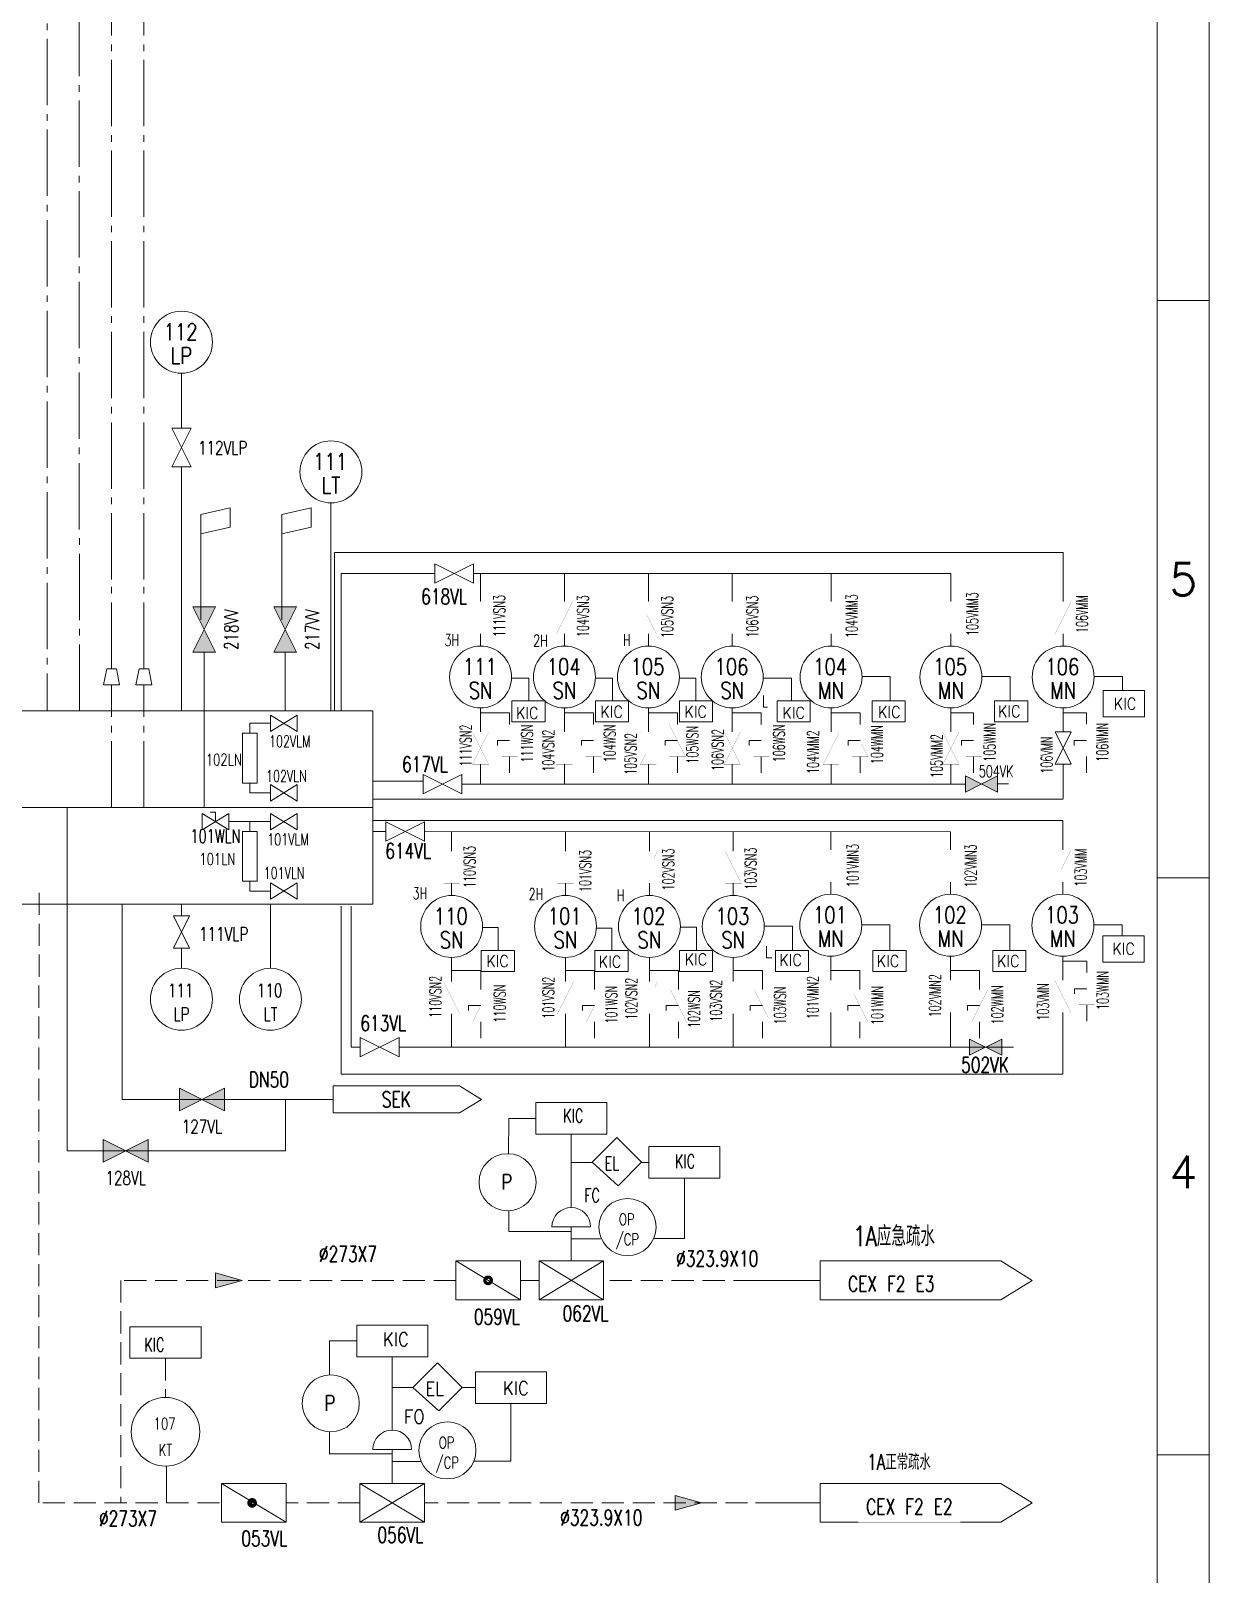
# Model space of a CAD drawing. Extents: x -4 to 23678, y -838 to 232.
# Drawn here: x 9687.1 to 9953.6, y -460 to -111 of the extents above; entities that cross this region are included whole.
import ezdxf
from ezdxf.enums import TextEntityAlignment as Align

# ---------------------------------------------------------------- set-up
doc = ezdxf.new("R2010")
doc.units = 0
doc.header["$MEASUREMENT"] = 0
doc.linetypes.add('CENTER2', pattern=[20.5, 15, -2, 1.5, -2])
doc.linetypes.add('HIDDEN', pattern=[7, 5, -2])
doc.layers.get('0').update_dxf_attribs({"linetype": 'CONTINUOUS'})
doc.layers.add('1', color=1, linetype='CONTINUOUS')
doc.layers.add('TEXT', color=7, linetype='CONTINUOUS', lineweight=13)
doc.styles.add('HZ', font='txt', dxfattribs={"width": 0.73, "bigfont": 'hztxt'})
doc.styles.get("Standard").update_dxf_attribs({"font": 'txt.shx', "width": 0.8, "bigfont": 'hztxt.shx'})
doc.styles.add('设备编号文字', font='txt.shx', dxfattribs={"height": 1.6, "bigfont": 'hztxt.shx'})
doc.styles.add('阀门标注文字', font='txt.shx', dxfattribs={"width": 0.8, "height": 2, "bigfont": 'hztxt.shx'})

# ---------------------------------------------------------------- blocks, each defined once
blk = doc.blocks.new('隔离阀_关')
h = blk.add_hatch(color=256)
h.paths.add_polyline_path([(0, 1.25), (0, -1.25), (2.5, 0)])
h.paths.add_polyline_path([(5, 1.25), (2.5, 0), (5, -1.25)])
for p, q in [((5, -1.25), (0, 1.25)), ((0, -1.25), (5, 1.25)), ((0, 1.25), (0, -1.25)), ((5, 1.25), (5, -1.25))]:
    blk.add_line(p, q)
at = {"style": '设备编号文字', "width": 0.8}
blk.add_attdef('VISIBLE', text='', height=2, dxfattribs=at).set_placement((2.5, -3), align=Align.MIDDLE)
at = {"style": '设备编号文字', "width": 0.8, "flags": 1}
blk.add_attdef('INVISIBLE', text='', height=2, dxfattribs=at).set_placement((2.5, -5), align=Align.TOP_CENTER)
blk = doc.blocks.new('传感器')
blk.add_circle((0, 3), 3)
at = {"style": '设备编号文字', "width": 0.8, "flags": 1}
blk.add_attdef('INVISIBLE', text='', height=1.6, dxfattribs=at).set_placement((-0.08, 6.35), align=Align.CENTER)
at = {"style": '设备编号文字', "width": 0.8}
for tag, p in [('VISIBLE', (-0.08, 3.2)), ('TYPE', (0, 0.9))]:
    blk.add_attdef(tag, text='', height=1.6, dxfattribs=at).set_placement(p, align=Align.CENTER)
blk = doc.blocks.new('隔离阀')
for p, q in [((5, -1.25), (0, 1.25)), ((0, -1.25), (5, 1.25)), ((0, 1.25), (0, -1.25)), ((5, 1.25), (5, -1.25))]:
    blk.add_line(p, q)
at = {"style": '阀门标注文字', "width": 0.8}
blk.add_attdef('VISIBLE', text='', height=2, dxfattribs=at).set_placement((2.5, -3), align=Align.MIDDLE)
at = {"style": '阀门标注文字', "width": 0.8, "flags": 1}
blk.add_attdef('INVISIBLE', text='', height=2, dxfattribs=at).set_placement((2.5, -5), align=Align.TOP_CENTER)

msp = doc.modelspace()

# ---------------------------------------------------------------- hatches: boundary and pattern name
at = {"lineweight": 13}
h = msp.add_hatch(color=7, dxfattribs=at)
h.paths.add_polyline_path([(9734.86, -393.62), (9728.86, -393.62), (9728.86, -395.27)])
h.paths.add_polyline_path([(9734.86, -393.62), (9734.86, -393.62), (9728.86, -391.92), (9728.86, -393.62)])
h = msp.add_hatch(color=7, dxfattribs=at)
h.paths.add_polyline_path([(9838.8, -443.95), (9832.8, -443.95), (9832.8, -445.6)])
h.paths.add_polyline_path([(9838.8, -443.95), (9838.8, -443.95), (9832.8, -442.25), (9832.8, -443.95)])

# ---------------------------------------------------------------- linework, layer by layer
at = {"color": 7, "lineweight": 13}
for p, q in [((9941.84, -825.82), (9941.84, 219.26)), ((9721.13, -200.84), (9721.13, -188.41)), ((9755.77, -264.76), (9755.77, -228.98)), ((9755.77, -228.98), (9904.76, -228.98)), ((9904.76, -228.98), (9913.52, -228.98)), ((9908.78, -228.98), (9909.5, -228.98)), ((9920.58, -228.98), (9913.52, -228.98)), ((9920.58, -233.6), (9920.58, -228.98)), ((9852.97, -233.72), (9895.19, -233.72)), ((9795.8, -257.36), (9799.69, -257.36)), ((9799.69, -257.36), (9799.72, -262.5)), ((9814.78, -257.36), (9818.63, -257.36)), ((9818.63, -257.36), (9818.63, -262.52)), ((9833.75, -257.36), (9837.48, -257.36)), ((9837.48, -257.36), (9837.48, -262.52)), ((9852.77, -257.41), (9859.16, -257.41)), ((9859.16, -257.41), (9859.16, -262.52)), ((9875.08, -257.05), (9881.47, -257.05)), ((9881.47, -257.05), (9881.47, -262.52)), ((9902.19, -257.05), (9908.58, -257.05)), ((9908.58, -257.05), (9908.58, -262.52)), ((9927.58, -257.05), (9933.97, -257.05)), ((9933.97, -257.05), (9933.97, -260.2)), ((9788.8, -265.27), (9795.37, -265.27)), ((9807.77, -265.27), (9814.35, -265.27)), ((9826.75, -265.27), (9833.32, -265.27)), ((9845.73, -265.27), (9852.3, -265.27)), ((9868.08, -265.27), (9874.65, -265.27)), ((9895.19, -265.27), (9900.33, -265.27)), ((9920.68, -265.27), (9925.83, -265.27)), ((9900.33, -275.13), (9900.33, -278.83)), ((9925.83, -275.13), (9925.83, -278.83)), ((9788.8, -276.87), (9788.8, -281.38)), ((9807.77, -276.87), (9807.77, -281.38)), ((9826.75, -276.87), (9826.75, -281.38)), ((9845.73, -276.87), (9845.73, -281.38)), ((9868.08, -276.87), (9868.08, -281.38)), ((9895.19, -276.87), (9895.19, -281.38)), ((9920.58, -276.87), (9920.58, -284.64)), ((9764.45, -280.68), (9775.77, -280.68)), ((9785.63, -281.38), (9784.53, -281.38)), ((9895.19, -281.38), (9785.63, -281.38)), ((9895.19, -281.38), (9898.45, -281.38)), ((9905.74, -281.32), (9908.24, -281.32)), ((9902.08, -284.76), (9764.45, -284.76)), ((9902.08, -284.76), (9906.25, -284.76)), ((9906.25, -284.76), (9915.01, -284.76)), ((9915.01, -284.76), (9920.58, -284.76)), ((9906.29, -289.59), (9764.45, -289.59)), ((9906.29, -289.59), (9917.78, -289.59)), ((9915.05, -289.59), (9920.51, -289.59)), ((9920.51, -292.28), (9920.51, -289.59)), ((9767.37, -292.11), (9764.45, -292.11)), ((9782.25, -292.12), (9782.25, -296.49)), ((9808, -296.49), (9808.01, -292.14)), ((9826.98, -296.49), (9826.99, -292.16)), ((9845.96, -296.49), (9845.96, -292.19)), ((9868.01, -296.21), (9868.01, -292.22)), ((9895.12, -296.21), (9895.12, -292.12)), ((9920.51, -292.28), (9920.51, -296.21)), ((9759.5, -308.94), (9759.5, -340.84)), ((9789.25, -313.8), (9792.78, -313.8)), ((9792.78, -313.8), (9792.78, -319.02)), ((9815, -313.93), (9818.52, -313.93)), ((9818.52, -313.93), (9818.52, -319.02)), ((9833.98, -313.75), (9837.64, -313.75)), ((9837.64, -313.75), (9837.64, -319.02)), ((9852.96, -313.51), (9859.35, -313.51)), ((9859.35, -313.51), (9859.35, -319.02)), ((9875.01, -313.19), (9881.4, -313.19)), ((9881.4, -313.19), (9881.4, -319.02)), ((9902.12, -313.19), (9908.51, -313.19)), ((9908.51, -313.19), (9908.51, -319.02)), ((9927.51, -313.19), (9933.9, -313.19)), ((9782.25, -323.49), (9788.82, -323.49)), ((9808, -323.49), (9814.58, -323.49)), ((9826.98, -323.49), (9833.55, -323.49)), ((9845.96, -323.49), (9852.53, -323.49)), ((9868.01, -323.49), (9874.58, -323.49)), ((9895.12, -323.49), (9901.69, -323.49)), ((9920.51, -321.41), (9925.9, -321.41)), ((9788.82, -335.09), (9788.82, -338.79)), ((9814.58, -335.09), (9814.58, -338.79)), ((9833.55, -335.09), (9833.55, -338.79)), ((9852.53, -335.09), (9852.53, -338.79)), ((9874.58, -335.09), (9874.58, -338.79)), ((9901.69, -335.09), (9901.69, -338.79)), ((9757.23, -340.37), (9757.23, -346.95)), ((9920.51, -340.37), (9920.51, -346.95)), ((9757.23, -346.95), (9905.9, -346.95)), ((9905.9, -346.95), (9914.66, -346.95)), ((9920.51, -346.95), (9914.66, -346.95)), ((9745.21, -352.67), (9755.42, -352.67)), ((9734.86, -393.62), (9728.86, -391.92)), ((9728.86, -391.92), (9728.86, -395.27)), ((9728.86, -395.27), (9734.86, -393.62)), ((9851.01, -393.6), (9865.6, -393.6)), ((9717.71, -443.93), (9717.71, -435.59)), ((9838.8, -443.95), (9832.8, -442.25)), ((9832.8, -442.25), (9832.8, -445.6)), ((9832.8, -445.6), (9838.8, -443.95)), ((9851.01, -443.93), (9865.6, -443.93))]:
    msp.add_line(p, q, dxfattribs=at)
at = {"color": 7, "linetype": 'CENTER2', "lineweight": 13}
for p, q in [((9690.85, 71.69), (9690.72, -264.76)), ((9698.03, -264.76), (9698.01, 71.69)), ((9705.33, -235.05), (9705.31, 62.26)), ((9712.63, -235.05), (9712.61, 55))]:
    msp.add_line(p, q, dxfattribs=at)
at = {"color": 1, "lineweight": 13}
for p, q in [((9795.37, -271.48), (9792.63, -271.48)), ((9792.63, -271.48), (9792.63, -272.64)), ((9814.35, -271.48), (9811.6, -271.48)), ((9811.6, -271.48), (9811.6, -272.64)), ((9833.32, -271.48), (9830.58, -271.48)), ((9830.58, -271.48), (9830.58, -272.64)), ((9852.3, -271.48), (9849.56, -271.48)), ((9849.56, -271.48), (9849.56, -272.64)), ((9874.65, -271.48), (9871.91, -271.48)), ((9871.91, -271.48), (9871.91, -272.64)), ((9900.33, -271.48), (9897.59, -271.48)), ((9897.59, -271.48), (9897.59, -272.64)), ((9925.83, -271.48), (9923.08, -271.48)), ((9923.08, -271.48), (9923.08, -272.64)), ((9728.81, -287.71), (9727.61, -287.71)), ((9728.81, -289.83), (9728.81, -287.71)), ((9925.9, -327.63), (9923.16, -327.63)), ((9923.16, -327.63), (9923.16, -328.79)), ((9788.82, -331.44), (9786.08, -331.44)), ((9786.08, -331.44), (9786.08, -332.6)), ((9814.58, -331.44), (9811.83, -331.44)), ((9811.83, -331.44), (9811.83, -332.6)), ((9833.55, -331.44), (9830.81, -331.44)), ((9830.81, -331.44), (9830.81, -332.6)), ((9852.53, -331.44), (9849.79, -331.44)), ((9849.79, -331.44), (9849.79, -332.6)), ((9874.58, -331.44), (9871.84, -331.44)), ((9871.84, -331.44), (9871.84, -332.6)), ((9901.69, -331.44), (9898.95, -331.44)), ((9898.95, -331.44), (9898.95, -332.6)), ((9925.9, -331.28), (9925.9, -334.98))]:
    msp.add_line(p, q, dxfattribs=at)
at = {"lineweight": 13}
for p, q in [((9933.9, -313.19), (9933.9, -315.65)), ((9761.59, -340.84), (9759.5, -340.84)), ((9770.35, -340.84), (9909.37, -340.84))]:
    msp.add_line(p, q, dxfattribs=at)
at = {"color": 7, "linetype": 'HIDDEN', "lineweight": 13}
msp.add_line((9717.52, -411.22), (9717.52, -420.09), dxfattribs=at)
at = {"color": 7, "lineweight": 13}
for points in [[(9953.6, -171.99), (9941.84, -171.99)], [(9953.6, -302.54), (9941.84, -302.54)], [(9913.55, -393.6), (9906.48, -389.21), (9865.6, -389.21), (9865.6, -397.98), (9906.48, -397.98), (9913.55, -393.6)], [(9953.6, -433.08), (9941.84, -433.08)], [(9913.55, -443.93), (9906.48, -439.54), (9865.6, -439.54), (9865.6, -448.31), (9906.48, -448.31), (9913.55, -443.93)]]:
    msp.add_lwpolyline(points, dxfattribs=at)
at = {"color": 1, "lineweight": 13, "const_width": 0.01}
for points in [[(9790.62, -240.11), (9786.97, -240.11), (9790.62, -247.41), (9786.97, -247.41), (9790.62, -240.11)], [(9809.6, -240.11), (9805.95, -240.11), (9809.6, -247.41), (9805.95, -247.41), (9809.6, -240.11)], [(9828.57, -240.11), (9824.93, -240.11), (9828.57, -247.41), (9824.93, -247.41), (9828.57, -240.11)], [(9847.55, -240.11), (9843.9, -240.11), (9847.55, -247.41), (9843.9, -247.41), (9847.55, -240.11)], [(9869.9, -240.11), (9866.25, -240.11), (9869.9, -247.41), (9866.25, -247.41), (9869.9, -240.11)], [(9897.01, -240.11), (9893.36, -240.11), (9897.01, -247.41), (9893.36, -247.41), (9897.01, -240.11)], [(9797.2, -267.89), (9793.55, -267.89), (9797.2, -275.19), (9793.55, -275.19), (9797.2, -267.89)], [(9816.17, -267.89), (9812.52, -267.89), (9816.17, -275.19), (9812.52, -275.19), (9816.17, -267.89)], [(9835.15, -267.89), (9831.5, -267.89), (9835.15, -275.19), (9831.5, -275.19), (9835.15, -267.89)], [(9854.12, -267.89), (9850.47, -267.89), (9854.12, -275.19), (9850.47, -275.19), (9854.12, -267.89)], [(9876.47, -267.89), (9872.83, -267.89), (9876.47, -275.19), (9872.83, -275.19), (9876.47, -267.89)], [(9902.16, -267.89), (9898.51, -267.89), (9902.16, -275.19), (9898.51, -275.19), (9902.16, -267.89)], [(9927.65, -267.89), (9924, -267.89), (9927.65, -275.18), (9924, -275.18), (9927.65, -267.89)], [(9790.62, -269.62), (9786.97, -269.62), (9790.62, -276.92), (9786.97, -276.92), (9790.62, -269.62)], [(9809.6, -269.62), (9805.95, -269.62), (9809.6, -276.92), (9805.95, -276.92), (9809.6, -269.62)], [(9828.57, -269.62), (9824.93, -269.62), (9828.57, -276.92), (9824.93, -276.92), (9828.57, -269.62)], [(9847.55, -269.62), (9843.9, -269.62), (9847.55, -276.92), (9843.9, -276.92), (9847.55, -269.62)], [(9869.9, -269.62), (9866.25, -269.62), (9869.9, -276.92), (9866.25, -276.92), (9869.9, -269.62)], [(9897.01, -269.62), (9893.36, -269.62), (9897.01, -276.92), (9893.36, -276.92), (9897.01, -269.62)], [(9784.07, -296.54), (9780.43, -296.54), (9784.07, -303.84), (9780.43, -303.84), (9784.07, -296.54)], [(9809.83, -296.54), (9806.18, -296.54), (9809.83, -303.84), (9806.18, -303.84), (9809.83, -296.54)], [(9828.8, -296.56), (9825.16, -296.56), (9828.8, -303.86), (9825.16, -303.86), (9828.8, -296.56)], [(9896.94, -296.26), (9893.29, -296.26), (9896.94, -303.55), (9893.29, -303.55), (9896.94, -296.26)], [(9927.73, -323.98), (9924.08, -323.98), (9927.73, -331.28), (9924.08, -331.28), (9927.73, -323.98)], [(9784.07, -326.04), (9780.42, -326.04), (9784.07, -333.34), (9780.42, -333.34), (9784.07, -326.04)], [(9790.65, -327.85), (9787, -327.85), (9790.65, -335.14), (9787, -335.14), (9790.65, -327.85)], [(9809.83, -326.04), (9806.18, -326.04), (9809.83, -333.34), (9806.18, -333.34), (9809.83, -326.04)], [(9816.4, -327.85), (9812.75, -327.85), (9816.4, -335.14), (9812.75, -335.14), (9816.4, -327.85)], [(9828.8, -326.04), (9825.16, -326.04), (9828.8, -333.34), (9825.16, -333.34), (9828.8, -326.04)], [(9835.38, -327.85), (9831.73, -327.85), (9835.38, -335.14), (9831.73, -335.14), (9835.38, -327.85)], [(9847.78, -326.04), (9844.13, -326.04), (9847.78, -333.34), (9844.13, -333.34), (9847.78, -326.04)], [(9854.35, -327.85), (9850.7, -327.85), (9854.35, -335.14), (9850.7, -335.14), (9854.35, -327.85)], [(9869.83, -325.76), (9866.18, -325.76), (9869.83, -333.06), (9866.18, -333.06), (9869.83, -325.76)], [(9876.4, -327.85), (9872.76, -327.85), (9876.4, -335.14), (9872.76, -335.14), (9876.4, -327.85)], [(9896.94, -325.76), (9893.29, -325.76), (9896.94, -333.06), (9893.29, -333.06), (9896.94, -325.76)], [(9903.52, -327.85), (9899.87, -327.85), (9903.52, -335.14), (9899.87, -335.14), (9903.52, -327.85)]]:
    msp.add_lwpolyline(points, dxfattribs=at)
at = {"color": 7, "lineweight": 13}
for points in [[(9929.59, -266.15), (9938.97, -266.15), (9938.97, -260.2), (9929.59, -260.2)], [(9795.86, -267.28), (9803.37, -267.28), (9803.37, -262.52), (9795.86, -262.52)], [(9814.78, -267.28), (9822.29, -267.28), (9822.29, -262.52), (9814.78, -262.52)], [(9833.78, -267.28), (9841.28, -267.28), (9841.28, -262.52), (9833.78, -262.52)], [(9855.86, -267.28), (9863.36, -267.28), (9863.36, -262.52), (9855.86, -262.52)], [(9877.34, -267.28), (9884.84, -267.28), (9884.84, -262.52), (9877.34, -262.52)], [(9905.08, -267.28), (9912.59, -267.28), (9912.59, -262.52), (9905.08, -262.52)], [(9929.52, -321.6), (9938.9, -321.6), (9938.9, -315.65), (9929.52, -315.65)], [(9788.93, -323.78), (9796.43, -323.78), (9796.43, -319.02), (9788.93, -319.02)], [(9814.67, -323.78), (9822.17, -323.78), (9822.17, -319.02), (9814.67, -319.02)], [(9833.78, -323.78), (9841.29, -323.78), (9841.29, -319.02), (9833.78, -319.02)], [(9855.5, -323.78), (9863, -323.78), (9863, -319.02), (9855.5, -319.02)], [(9877.55, -323.78), (9885.06, -323.78), (9885.06, -319.02), (9877.55, -319.02)], [(9904.66, -323.78), (9912.17, -323.78), (9912.17, -319.02), (9904.66, -319.02)]]:
    msp.add_lwpolyline(points, close=True, dxfattribs=at)
at = {"color": 7, "lineweight": 13, "const_width": 0.01}
for points in [[(9922.33, -296.26), (9918.68, -296.26), (9922.33, -303.55), (9918.68, -303.55), (9922.33, -296.26)], [(9922.33, -325.76), (9918.68, -325.76), (9922.33, -333.06), (9918.68, -333.06), (9922.33, -325.76)]]:
    msp.add_lwpolyline(points, dxfattribs=at)
at = {"layer": '1', "color": 7, "lineweight": 13}
msp.add_lwpolyline([(9953.6, -837.51), (9953.6, 232.04)], dxfattribs=at)
at = {"layer": 'TEXT', "color": 7, "lineweight": 13}
for p, q in [((9725.54, -220.35), (9732.15, -218.89)), ((9732.15, -218.89), (9732.15, -223.27)), ((9743.85, -220.35), (9750.46, -218.89)), ((9750.46, -218.89), (9750.46, -223.27)), ((9754.95, -217.74), (9754.95, -264.76)), ((9725.54, -224.99), (9725.54, -220.35)), ((9725.54, -224.73), (9732.15, -223.27)), ((9743.85, -224.99), (9743.85, -220.35)), ((9743.85, -224.73), (9750.46, -223.27)), ((9757.23, -233.72), (9778.44, -233.72)), ((9757.23, -233.72), (9757.23, -264.76)), ((9787.2, -233.72), (9852.97, -233.72)), ((9788.8, -233.72), (9788.8, -240.06)), ((9807.77, -233.72), (9807.77, -240.06)), ((9826.75, -233.72), (9826.75, -240.06)), ((9845.73, -233.72), (9845.73, -240.06)), ((9868.08, -233.72), (9868.08, -240.06)), ((9895.19, -233.72), (9895.19, -240.06)), ((9920.58, -233.6), (9920.58, -240.06)), ((9788.8, -247.36), (9788.8, -250.12)), ((9807.77, -247.36), (9807.77, -250.12)), ((9826.75, -247.36), (9826.75, -250.12)), ((9845.73, -247.36), (9845.73, -250.12)), ((9868.08, -247.36), (9868.08, -250.12)), ((9895.19, -247.36), (9895.19, -250.12)), ((9920.58, -247.36), (9920.58, -250.12)), ((9788.8, -264.14), (9788.8, -269.57)), ((9795.37, -265.27), (9795.37, -267.84)), ((9807.77, -264.14), (9807.77, -269.57)), ((9814.35, -265.27), (9814.35, -267.84)), ((9826.75, -264.14), (9826.75, -269.57)), ((9833.32, -265.27), (9833.32, -267.84)), ((9845.73, -264.14), (9845.73, -269.57)), ((9852.3, -265.27), (9852.3, -267.84)), ((9868.08, -264.14), (9868.08, -269.57)), ((9874.65, -265.27), (9874.65, -267.84)), ((9895.19, -264.14), (9895.19, -269.57)), ((9900.33, -265.27), (9900.33, -267.84)), ((9920.58, -264.14), (9920.58, -269.57)), ((9925.83, -265.27), (9925.83, -267.83)), ((9741.25, -267.61), (9736.58, -267.61)), ((9736.58, -267.61), (9736.58, -269.83)), ((9741.25, -265.75), (9741.25, -269.48)), ((9741.25, -269.48), (9747.28, -265.75)), ((9747.28, -269.48), (9741.25, -265.75)), ((9747.28, -265.75), (9747.28, -269.48)), ((9795.37, -275.13), (9795.37, -278.83)), ((9814.35, -275.13), (9814.35, -278.83)), ((9833.32, -275.13), (9833.32, -278.83)), ((9852.3, -275.13), (9852.3, -278.83)), ((9874.65, -275.13), (9874.65, -278.83)), ((9736.58, -283.33), (9736.58, -281.11)), ((9741.25, -285.2), (9741.25, -281.47)), ((9747.28, -281.47), (9741.25, -285.2)), ((9741.25, -281.47), (9747.28, -285.2)), ((9747.28, -285.2), (9747.28, -281.47)), ((9741.25, -283.33), (9736.58, -283.33)), ((9517.33, -286.66), (9764.45, -286.66)), ((9695.28, -286.66), (9695.28, -364.3)), ((9741.25, -287.97), (9741.25, -291.7)), ((9747.28, -291.7), (9741.25, -287.97)), ((9741.25, -291.7), (9747.28, -287.97)), ((9747.28, -287.97), (9747.28, -291.7)), ((9741.25, -289.83), (9731.82, -289.83)), ((9736.58, -289.83), (9736.58, -292.05)), ((9776.13, -292.11), (9895.12, -292.12)), ((9736.58, -305.55), (9736.58, -303.34)), ((9868.01, -303.5), (9868.01, -306.27)), ((9895.12, -303.5), (9895.12, -306.27)), ((9920.51, -303.5), (9920.51, -306.27)), ((9741.25, -305.55), (9736.58, -305.55)), ((9741.25, -307.42), (9741.25, -303.69)), ((9741.25, -303.69), (9747.28, -307.42)), ((9747.28, -303.69), (9741.25, -307.42)), ((9747.28, -307.42), (9747.28, -303.69)), ((9782.25, -303.79), (9782.25, -306.55)), ((9808, -303.79), (9808, -306.55)), ((9826.98, -303.79), (9826.98, -306.55)), ((9845.96, -303.79), (9845.96, -306.55)), ((9707.75, -308.55), (9707.75, -352.67)), ((9721.13, -308.55), (9721.13, -311.15)), ((9741.25, -308.55), (9741.25, -323.02)), ((9757.23, -340.37), (9757.23, -308.94)), ((9721.13, -318.45), (9721.13, -323.02)), ((9782.25, -320.56), (9782.25, -325.99)), ((9808, -320.56), (9808, -325.99)), ((9826.98, -320.56), (9826.98, -325.99)), ((9845.96, -320.56), (9845.96, -325.99)), ((9868.01, -320.28), (9868.01, -325.71)), ((9895.12, -320.28), (9895.12, -325.71)), ((9920.51, -320.28), (9920.51, -325.71)), ((9788.82, -323.49), (9788.82, -327.79)), ((9814.58, -323.49), (9814.58, -327.79)), ((9833.55, -323.49), (9833.55, -327.79)), ((9852.53, -323.49), (9852.53, -327.79)), ((9874.58, -323.49), (9874.58, -327.79)), ((9901.69, -323.49), (9901.69, -327.79)), ((9925.9, -321.41), (9925.9, -323.98)), ((9782.25, -333.29), (9782.25, -340.84)), ((9808, -333.29), (9808, -340.84)), ((9826.98, -333.29), (9826.98, -340.84)), ((9845.96, -333.29), (9845.96, -340.84)), ((9868.01, -333.01), (9868.01, -340.84)), ((9895.12, -333.01), (9895.12, -340.84)), ((9920.51, -333.01), (9920.51, -340.47)), ((9707.75, -352.67), (9745.21, -352.67)), ((9744.7, -364.3), (9744.7, -352.67)), ((9795.16, -356.97), (9795.14, -364.95)), ((9801.26, -356.97), (9795.16, -356.97)), ((9809.31, -377.14), (9809.31, -360.54)), ((9695.28, -364.3), (9744.7, -364.3)), ((9814.04, -366.91), (9809.31, -366.91)), ((9825.22, -366.91), (9826.88, -366.91)), ((9834.92, -370.48), (9834.92, -384.13)), ((9795.16, -382.54), (9795.16, -377.87)), ((9809.31, -382.54), (9795.16, -382.54)), ((9804.93, -381.52), (9813.69, -381.52)), ((9809.31, -381.52), (9809.31, -389.22)), ((9815.91, -384.24), (9809.31, -384.24)), ((9809.31, -389.22), (9809.31, -385.05)), ((9834.92, -384.13), (9827.94, -384.13)), ((9783.19, -389.22), (9783.19, -397.97)), ((9783.19, -389.22), (9797.79, -397.97)), ((9797.79, -389.22), (9783.19, -389.22)), ((9797.79, -397.97), (9797.79, -389.22)), ((9802.01, -389.22), (9802.01, -397.97)), ((9802.01, -397.97), (9816.61, -389.22)), ((9816.61, -397.97), (9802.01, -389.22)), ((9802.01, -389.22), (9816.61, -389.22)), ((9816.61, -389.22), (9816.61, -397.97)), ((9783.19, -397.97), (9797.79, -397.97)), ((9816.61, -397.97), (9802.01, -397.97)), ((9754.65, -407.3), (9754.64, -414.89)), ((9760.77, -407.3), (9754.65, -407.3)), ((9768.8, -427.47), (9768.8, -410.88)), ((9773.49, -417.84), (9768.8, -417.84)), ((9784.66, -417.85), (9787.62, -417.85)), ((9795.66, -421.42), (9795.66, -434.47)), ((9754.65, -432.87), (9754.65, -427.81)), ((9764.42, -431.85), (9773.18, -431.85)), ((9768.8, -431.85), (9768.8, -439.55)), ((9768.8, -432.87), (9754.65, -432.87)), ((9768.8, -433.71), (9768.8, -439.55)), ((9775.32, -434.57), (9768.8, -434.57)), ((9795.66, -434.47), (9787.33, -434.47)), ((9744.79, -439.55), (9730.19, -439.55)), ((9730.19, -439.55), (9744.79, -448.31)), ((9730.19, -439.55), (9730.19, -448.31)), ((9744.79, -448.31), (9744.79, -439.55)), ((9761.51, -439.55), (9776.11, -439.55)), ((9761.51, -448.31), (9776.11, -439.55)), ((9776.11, -448.31), (9761.51, -439.55)), ((9761.51, -439.55), (9761.51, -448.31)), ((9776.11, -439.55), (9776.11, -448.31)), ((9730.19, -448.31), (9744.79, -448.31)), ((9776.11, -448.31), (9761.51, -448.31))]:
    msp.add_line(p, q, dxfattribs=at)
at = {"layer": 'TEXT', "color": 1, "lineweight": 13}
for p, q in [((9725.79, -287.97), (9725.79, -291.7)), ((9731.82, -291.7), (9725.79, -287.97)), ((9725.79, -291.7), (9731.82, -287.97)), ((9731.82, -287.97), (9731.82, -291.7))]:
    msp.add_line(p, q, dxfattribs=at)
at = {"layer": 'TEXT', "color": 7, "linetype": 'HIDDEN', "lineweight": 13}
for p, q in [((9688.87, -443.93), (9688.91, -305.15)), ((9707.42, -393.6), (9707.42, -443.93))]:
    msp.add_line(p, q, dxfattribs=at)
at = {"layer": 'TEXT', "color": 7, "lineweight": 13}
for points in [[(9721.13, -264.76), (9721.13, -209.59)], [(9725.54, -244.21), (9725.54, -224.99)], [(9743.85, -244.21), (9743.85, -224.99)], [(9726.27, -286.66), (9726.27, -251.51)], [(9726.27, -264.76), (9726.27, -251.51)], [(9744.58, -264.76), (9744.58, -251.51)], [(9584.91, -264.76), (9764.45, -264.76), (9764.45, -308.55), (9584.91, -308.55)], [(9788.99, -352.67), (9784.04, -349.6), (9755.42, -349.6), (9755.42, -355.74), (9784.04, -355.74), (9788.99, -352.67)]]:
    msp.add_lwpolyline(points, dxfattribs=at)
at = {"layer": 'TEXT', "color": 7, "linetype": 'CENTER2', "lineweight": 13}
for points in [[(9705.33, -255.27), (9705.33, -235.05)], [(9712.63, -255.27), (9712.63, -235.05)], [(9705.33, -286.66), (9705.33, -258.92)], [(9712.63, -286.66), (9712.63, -258.92)]]:
    msp.add_lwpolyline(points, dxfattribs=at)
at = {"layer": 'TEXT', "color": 7, "lineweight": 13, "const_width": 0.01}
msp.add_lwpolyline([(9922.4, -240.11), (9918.75, -240.11), (9922.4, -247.41), (9918.75, -247.41), (9922.4, -240.11)], dxfattribs=at)
at = {"layer": 'TEXT', "color": 7, "lineweight": 13}
for points in [[(9707.15, -258.92), (9703.5, -258.92), (9704.23, -255.27), (9706.42, -255.27)], [(9714.45, -258.92), (9710.8, -258.92), (9711.53, -255.27), (9713.72, -255.27)], [(9734.93, -269.83), (9738.24, -269.83), (9738.24, -281.11), (9734.93, -281.11)], [(9734.93, -292.05), (9738.24, -292.05), (9738.24, -303.34), (9734.93, -303.34)], [(9801.26, -360.54), (9817.33, -360.54), (9817.33, -353.4), (9801.26, -353.4)], [(9825.22, -366.9), (9819.92, -372.21), (9814.04, -366.9), (9819.63, -361.31)], [(9826.88, -370.48), (9842.95, -370.48), (9842.95, -363.34), (9826.88, -363.34)], [(9709.48, -411.22), (9725.55, -411.22), (9725.55, -404.08), (9709.48, -404.08)], [(9760.77, -410.88), (9776.84, -410.88), (9776.84, -403.74), (9760.77, -403.74)], [(9784.66, -417.85), (9779.36, -423.15), (9773.48, -417.85), (9779.07, -412.26)], [(9787.62, -421.42), (9803.69, -421.42), (9803.69, -414.28), (9787.62, -414.28)]]:
    msp.add_lwpolyline(points, close=True, dxfattribs=at)
at = {"layer": 'TEXT', "color": 1, "lineweight": 13, "const_width": 0.01}
for points in [[(9847.78, -296.54), (9844.13, -296.54), (9847.78, -303.84), (9844.13, -303.84), (9847.78, -296.54)], [(9869.83, -296.26), (9866.18, -296.26), (9869.83, -303.55), (9866.18, -303.55), (9869.83, -296.26)]]:
    msp.add_lwpolyline(points, dxfattribs=at)
at = {"layer": 'TEXT', "color": 7, "linetype": 'HIDDEN', "lineweight": 13}
for points in [[(9783.19, -393.6), (9707.42, -393.6)], [(9802.01, -393.6), (9797.79, -393.6)], [(9851.01, -393.6), (9816.61, -393.6)], [(9729.75, -443.93), (9688.89, -443.93)], [(9761.51, -443.93), (9744.79, -443.93)], [(9849.2, -443.93), (9776.11, -443.93)]]:
    msp.add_lwpolyline(points, dxfattribs=at)
at = {"layer": 'TEXT', "color": 7, "lineweight": 13}
for points, const_width in [([(9789.76, -393.6, 1), (9791.22, -393.6, 1)], 0.73), ([(9790.49, -394.14, 1), (9790.49, -393.05, 1)], 0.365), ([(9736.38, -443.93, 1), (9737.84, -443.93, 1)], 0.73), ([(9737.49, -444.47, 1), (9737.49, -443.38, 1)], 0.365)]:
    msp.add_lwpolyline(points, format="xyb", close=True, dxfattribs=dict(at, const_width=const_width))
for centre in [(9809.31, -381.52), (9768.8, -431.85)]:
    msp.add_arc(centre, 4.38, 0, 180, dxfattribs=at)

# ---------------------------------------------------------------- block references
at = {"layer": 'TEXT', "color": 7, "lineweight": 13, "yscale": 2.335489128076662, "zscale": 2.335489128078731}
for p, xscale, values in [((9721.13, -188.41), 2.335489128069479, {'VISIBLE': '112', 'TYPE': 'LP'}), ((9754.95, -217.74), 2.335489128069479, {'VISIBLE': '111', 'TYPE': 'LT'}), ((9788.8, -264.14), 2.33548912806908, {'VISIBLE': '111', 'TYPE': 'SN'}), ((9807.77, -264.14), 2.33548912806908, {'VISIBLE': '104', 'TYPE': 'SN'}), ((9826.75, -264.14), 2.33548912806908, {'VISIBLE': '105', 'TYPE': 'SN'}), ((9845.73, -264.14), 2.33548912806908, {'VISIBLE': '106', 'TYPE': 'SN'}), ((9868.08, -264.14), 2.33548912806908, {'VISIBLE': '104', 'TYPE': 'MN'}), ((9895.19, -264.14), 2.33548912806908, {'VISIBLE': '105', 'TYPE': 'MN'}), ((9920.58, -264.14), 2.33548912806908, {'VISIBLE': '106', 'TYPE': 'MN'}), ((9782.25, -320.56), 2.33548912806908, {'VISIBLE': '110', 'TYPE': 'SN'}), ((9808, -320.56), 2.33548912806908, {'VISIBLE': '101', 'TYPE': 'SN'}), ((9826.98, -320.56), 2.33548912806908, {'VISIBLE': '102', 'TYPE': 'SN'}), ((9845.96, -320.56), 2.33548912806908, {'VISIBLE': '103', 'TYPE': 'SN'}), ((9868.01, -320.28), 2.33548912806908, {'VISIBLE': '101', 'TYPE': 'MN'}), ((9895.12, -320.28), 2.33548912806908, {'VISIBLE': '102', 'TYPE': 'MN'}), ((9920.51, -320.28), 2.33548912806908, {'VISIBLE': '103', 'TYPE': 'MN'})]:
    msp.add_blockref('传感器', p, dxfattribs=dict(at, xscale=xscale)).add_auto_attribs(values)
at = {"layer": 'TEXT', "color": 7, "lineweight": 13}
for p, xscale, yscale, zscale, rotation in [((9721.13, -200.84), 1.751616846052409, 1.751616846059193, 1.751616846059048, 270), ((9920.58, -276.87), 1.459680705050557, 1.459680705050557, 1.459680705049207, 90), ((9721.13, -318.45), 1.459680705050557, 1.459680705050557, 1.459680705049207, 90)]:
    msp.add_blockref('隔离阀', p, dxfattribs=dict(at, xscale=xscale, yscale=yscale, zscale=zscale, rotation=rotation))
for name, p, xscale, yscale, zscale in [('隔离阀', (9778.44, -233.72), 1.751616846052209, 1.751616846059193, 1.751616846059048), ('隔离阀', (9775.77, -281.38), 1.751616846052209, 1.751616846059193, 1.751616846059048), ('隔离阀_关', (9898.45, -281.32), 1.459680705074101, 1.459680705050557, 1.459680705049207), ('隔离阀', (9767.37, -292.11), 1.751616846052209, 1.751616846059193, 1.751616846059048), ('隔离阀', (9761.59, -340.84), 1.751616846052209, 1.751616846059193, 1.751616846059048), ('隔离阀_关', (9899.37, -340.84), 1.459680705074101, 1.459680705050557, 1.459680705049207)]:
    msp.add_blockref(name, p, dxfattribs=dict(at, xscale=xscale, yscale=yscale, zscale=zscale))
ref = msp.add_blockref('隔离阀_关', (9726.27, -251.51), dxfattribs=dict(at, xscale=2.043552987068027, yscale=2.043552987068027, zscale=2.043552987068027, rotation=90))
ref.add_attrib('VISIBLE', '218VV', dxfattribs={"layer": '0', "height": 3.071, "rotation": 90, "style": 'HZ', "width": 0.73}).set_placement((9732.4, -246.4), align=Align.MIDDLE)
ref = msp.add_blockref('隔离阀_关', (9744.58, -251.51), dxfattribs=dict(at, xscale=2.043552987068027, yscale=2.043552987068027, zscale=2.043552987068027, rotation=90))
ref.add_attrib('VISIBLE', '217VV', dxfattribs={"layer": '0', "height": 3.071, "rotation": 90, "style": 'HZ', "width": 0.73}).set_placement((9750.71, -246.4), align=Align.MIDDLE)
ref = msp.add_blockref('传感器', (9721.13, -337.03), dxfattribs=dict(at, xscale=2.335489128069479, yscale=2.335489128076662, zscale=2.335489128078731))
ref.add_attrib('VISIBLE', '111', dxfattribs={"layer": '0', "height": 3.071, "style": 'HZ', "width": 0.73}).set_placement((9720.95, -329.57), align=Align.CENTER)
ref.add_attrib('TYPE', 'LP', dxfattribs={"layer": '0', "height": 3.071, "style": 'HZ', "width": 0.73}).set_placement((9721.13, -334.93), align=Align.CENTER)
ref = msp.add_blockref('传感器', (9741.25, -337.03), dxfattribs=dict(at, xscale=2.335489128069479, yscale=2.335489128076662, zscale=2.335489128078731))
ref.add_attrib('VISIBLE', '110', dxfattribs={"layer": '0', "height": 3.071, "style": 'HZ', "width": 0.73}).set_placement((9741.07, -329.57), align=Align.CENTER)
ref.add_attrib('TYPE', 'LT', dxfattribs={"layer": '0', "height": 3.071, "style": 'HZ', "width": 0.73}).set_placement((9741.25, -334.93), align=Align.CENTER)
ref = msp.add_blockref('隔离阀_关', (9720.65, -352.67), dxfattribs=dict(at, xscale=2.043552987090972, yscale=2.043552987068027, zscale=2.043552987068889))
ref.add_attrib('VISIBLE', '127VL', dxfattribs={"layer": '0', "height": 3.071, "style": 'HZ', "width": 0.73}).set_placement((9725.76, -358.8), align=Align.MIDDLE)
ref = msp.add_blockref('隔离阀_关', (9703.41, -364.3), dxfattribs=dict(at, xscale=2.043552987090972, yscale=2.043552987068027, zscale=2.043552987068889))
ref.add_attrib('VISIBLE', '128VL', dxfattribs={"layer": '0', "height": 3.071, "style": 'HZ', "width": 0.73}).set_placement((9708.52, -370.43), align=Align.MIDDLE)
ref = msp.add_blockref('传感器', (9794.91, -377.87), dxfattribs=dict(at, xscale=2.153999198915398, yscale=2.153999198921982, zscale=2.153999198923891))
ref.add_attrib('VISIBLE', 'P', dxfattribs={"layer": '0', "height": 3.45, "style": '设备编号文字', "width": 0.8}).set_placement((9794.74, -373.08), align=Align.CENTER)
ref = msp.add_blockref('传感器', (9822.02, -388), dxfattribs=dict(at, xscale=2.153999198915398, yscale=2.153999198921982, zscale=2.153999198923891))
ref.add_attrib('VISIBLE', 'OP', dxfattribs={"layer": '0', "height": 2.632, "style": 'HZ', "width": 0.73}).set_placement((9821.85, -381.11), align=Align.CENTER)
ref.add_attrib('TYPE', '/CP', dxfattribs={"layer": '0', "height": 2.632, "style": 'HZ', "width": 0.73}).set_placement((9822.02, -385.64), align=Align.CENTER)
ref = msp.add_blockref('传感器', (9754.9, -427.88), dxfattribs=dict(at, xscale=2.153999198915398, yscale=2.153999198921982, zscale=2.153999198923891))
ref.add_attrib('VISIBLE', 'P', dxfattribs={"layer": '0', "height": 3.45, "style": '设备编号文字', "width": 0.8}).set_placement((9754.73, -423.1), align=Align.CENTER)
ref = msp.add_blockref('传感器', (9717.52, -435.6), dxfattribs=dict(at, xscale=2.584799038698477, yscale=2.584799038706458, zscale=2.584799038708669))
ref.add_attrib('VISIBLE', '107', dxfattribs={"layer": '0', "height": 2.632, "style": 'HZ', "width": 0.73}).set_placement((9717.31, -427.33), align=Align.CENTER)
ref.add_attrib('TYPE', 'KT', dxfattribs={"layer": '0', "height": 2.632, "style": 'HZ', "width": 0.73}).set_placement((9717.52, -433.27), align=Align.CENTER)
ref = msp.add_blockref('传感器', (9781.28, -438.52), dxfattribs=dict(at, xscale=2.153999198915398, yscale=2.153999198921982, zscale=2.153999198923891))
ref.add_attrib('VISIBLE', 'OP', dxfattribs={"layer": '0', "height": 2.632, "style": 'HZ', "width": 0.73}).set_placement((9781.11, -431.63), align=Align.CENTER)
ref.add_attrib('TYPE', '/CP', dxfattribs={"layer": '0', "height": 2.632, "style": 'HZ', "width": 0.73}).set_placement((9781.28, -436.16), align=Align.CENTER)

# ---------------------------------------------------------------- texts
at = {"color": 7, "lineweight": 13}
for s, p in [('5', (9944.63, -238.68)), ('4', (9944.63, -372.77))]:
    msp.add_text(s, height=7.3, dxfattribs=at).set_placement(p)
at = {"color": 7, "lineweight": 13, "style": 'HZ', "width": 0.6}
for s, p in [('103VMM', (9925.87, -304.51)), ('103VMN', (9917.35, -334.84))]:
    msp.add_text(s, height=2.632, rotation=90, dxfattribs=at).set_placement(p)
at = {"layer": 'TEXT', "color": 7, "lineweight": 13, "style": 'HZ'}
for s, height, width, p in [('618VL', 3.5, 0.73, (9775.35, -240.69)), ('3H', 2.632, 0.7, (9780.62, -250.11)), ('2H', 2.632, 0.7, (9800.69, -250.23)), ('H', 2.63, 0.7, (9821, -250.11)), ('L', 2.63, 0.7, (9852.47, -263.97)), ('KIC', 2.632, 0.9, (9796.8, -266.58)), ('KIC', 2.632, 0.9, (9815.89, -266.31)), ('KIC', 2.632, 0.9, (9834.91, -266.31)), ('KIC', 2.632, 0.9, (9857.09, -266.55)), ('KIC', 2.632, 0.9, (9878.71, -266.38)), ('KIC', 2.632, 0.9, (9905.85, -266.19)), ('KIC', 2.632, 0.9, (9932.04, -264.5)), ('617VL', 3.5, 0.73, (9771.01, -278.62)), ('504VK', 2.632, 0.7, (9901.51, -279.77)), ('614VL', 3.5, 0.73, (9767.23, -298.21)), ('3H', 2.632, 0.7, (9773.44, -307.39)), ('2H', 2.632, 0.7, (9799.68, -307.54)), ('H', 2.63, 0.7, (9819.59, -307.84)), ('KIC', 2.632, 0.9, (9931.71, -319.92)), ('KIC', 2.632, 0.9, (9790.08, -322.71)), ('KIC', 2.632, 0.9, (9815.54, -322.85)), ('KIC', 2.632, 0.9, (9834.97, -322.3)), ('L', 2.63, 0.9, (9853.07, -320.64)), ('KIC', 2.632, 0.9, (9856.39, -322.43)), ('KIC', 2.632, 0.9, (9878.43, -322.71)), ('KIC', 2.632, 0.9, (9905.62, -322.71)), ('613VL', 3.5, 0.73, (9761.58, -337.2)), ('502VK', 3.5, 0.73, (9897.49, -346.61)), ('DN50', 3.5, 0.73, (9736.36, -349.94)), ('KIC', 3.071, 0.7, (9807.44, -357.9)), ('EL', 3.071, 0.7, (9816.84, -368.68)), ('KIC', 3.071, 0.7, (9832.72, -368.22)), ('FC', 3.071, 0.7, (9812.21, -375.93)), ('%%C273X7', 3.5, 0.73, (9752.23, -389.39)), ('%%C323.9X10', 3.5, 0.73, (9833.02, -390.43)), (' 059VL', 3.5, 0.73, (9785, -403.58)), (' 062VL', 3.5, 0.73, (9805.06, -402.83)), ('KIC', 3.071, 0.7, (9712.68, -409.7)), ('KIC', 3.071, 0.9, (9766.67, -408.45)), ('EL', 3.071, 0.9, (9776.28, -419.63)), ('KIC', 3.071, 0.9, (9793.81, -419.52)), ('FO', 3.071, 0.9, (9771.42, -425.99)), ('%%C273X7', 3.5, 0.73, (9702.47, -449.22)), ('%%C323.9X10', 3.5, 0.73, (9806.79, -449.02)), (' 053VL', 3.5, 0.73, (9732.39, -453.73)), (' 056VL', 3.5, 0.73, (9763.18, -452.94))]:
    msp.add_text(s, height=height, dxfattribs=dict(at, width=width)).set_placement(p)
at = {"layer": 'TEXT', "color": 1, "lineweight": 13, "style": 'HZ', "width": 0.6}
for s, p in [('111VSN3', (9794.36, -248.06)), ('104VSN3', (9813.25, -248.11)), ('105VSN3', (9832.32, -248.3)), ('106VSN3', (9851.59, -248.21)), ('104VMM3', (9874.07, -248.3)), ('105VMM3', (9901.35, -247.84)), ('111VSN2', (9786.71, -277.36)), ('111WSN', (9800.63, -276.45)), ('104WSN', (9819.33, -276.4)), ('105WSN', (9838.04, -276.73)), ('106WSN', (9857.61, -276.4)), ('104WMN', (9879.75, -276.83)), ('105WMN', (9905.28, -276.3)), ('106WMN', (9930.77, -276.3)), ('104VSN2', (9805.43, -278.52)), ('105VSN2', (9824.05, -279.25)), ('106VSN2', (9843.75, -278.37)), ('104VMM2', (9865.31, -279.06)), ('105VMM2', (9893.27, -279.94)), ('110VSN3', (9787.61, -304.84)), ('101VSN3', (9813.78, -305.76)), ('102VSN3', (9832.57, -305.4)), ('103VSN3', (9851.21, -305.23)), ('101VMN3', (9874.31, -304.67)), ('102VMN3', (9900.95, -304.76)), ('102VMN2', (9892.87, -334.09)), ('103WMN', (9930.85, -332.44)), ('110VSN2', (9779.9, -334.2)), ('110WSN', (9794.45, -335.27)), ('101VSN2', (9805.45, -334.41)), ('101WSN', (9819.67, -335.53)), ('102VSN2', (9824.2, -334.65)), ('103VSN2', (9843.36, -335.09)), ('103WSN', (9857.86, -335.69)), ('101VMN2', (9865.27, -334.52)), ('101WMN', (9879.84, -335.83)), ('102WMN', (9906.99, -335.69)), ('102WSN', (9838.38, -336.49))]:
    msp.add_text(s, height=2.632, rotation=90, dxfattribs=at).set_placement(p)
at = {"layer": 'TEXT', "color": 7, "lineweight": 13, "style": 'HZ', "width": 0.6}
for s, p in [('106VMM', (9926.14, -247.19)), ('106VMN', (9918.18, -278.98))]:
    msp.add_text(s, height=2.632, rotation=90, dxfattribs=at).set_placement(p)
at = {"layer": 'TEXT', "color": 1, "lineweight": 13, "style": 'HZ', "width": 0.7}
msp.add_text('101WLN', height=3.071, dxfattribs=at).set_placement((9723.15, -294.66))
at = {"layer": 'TEXT', "color": 7, "lineweight": 13, "attachment_point": 1, "style": 'HZ'}
for s, insert, char_height in [('112VLP', (9724.88, -203.76), 3.071), ('{\\W0.7;102VLM}', (9740.93, -270.35), 2.6325), ('102LN', (9726.65, -274.52), 2.632), ('{\\W0.7;102VLN}', (9740.26, -278.22), 2.6325), ('{\\W0.7;101VLM}', (9740.54, -292.55), 2.6325), ('101LN', (9725.19, -297.01), 2.632), ('{\\W0.7;101VLN}', (9739.74, -300.14), 2.6325), ('{\\H0.8772x;111VLP}', (9725.11, -313.74), 3.5), ('{\\H1.283x;1A应急疏水}', (9873.08, -381.36), 3.51), ('CEX F2 E3', (9871.9, -392.65), 3.5)]:
    msp.add_mtext(s, dxfattribs=dict(at, insert=insert, char_height=char_height))
at = {"layer": 'TEXT', "color": 7, "lineweight": 13, "style": 'HZ', "width": 0.73}
msp.add_attdef('SEK', text='', height=3.5, dxfattribs=at).set_placement((9769.73, -352.67), align=Align.MIDDLE_CENTER)

# ---------------------------------------------------------------- next in the draw order: texts
at = {"layer": 'TEXT', "color": 7, "lineweight": 13, "attachment_point": 1, "style": 'HZ', "bg_fill": 2}
for s, insert, char_height in [('{\\H0.9998x;1A正常疏水}', (9876.21, -432.93), 3.51), ('CEX F2 E2', (9876.02, -443.05), 3.5)]:
    msp.add_mtext(s, dxfattribs=dict(at, insert=insert, char_height=char_height))

doc.saveas('drawing.dxf')
